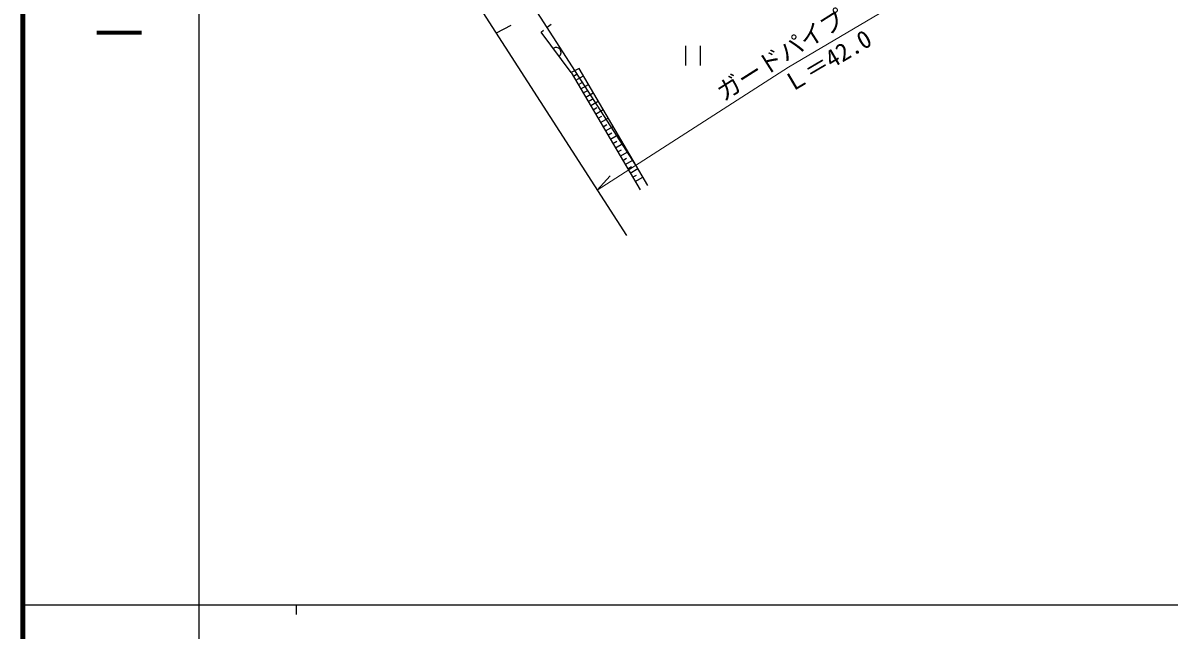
# Model space of a CAD drawing. Units: millimetres at full size, sheet at 1:1000; details may follow other scales. Extents: x 40000 to 680000, y 20000 to 380000.
# Drawn here: x 40000 to 157385, y 202409 to 264594 of the extents above; entities that cross this region are included whole.
import ezdxf
from ezdxf.enums import TextEntityAlignment as Align

# ---------------------------------------------------------------- set-up
doc = ezdxf.new("R2010")
doc.units = ezdxf.units.MM
doc.header["$LTSCALE"] = 1000
for name, color, linetype, lineweight in [('M-BGD', 7, 'Continuous', 25), ('M-BMK-OTRS', 5, 'Continuous', 25), ('M-STR-HTXT', 7, 'Continuous', 13), ('M-TTL', 2, 'Continuous', 140), ('M-TTL-BAND', 7, 'Continuous', 25)]:
    doc.layers.add(name, color=color, linetype=linetype, lineweight=lineweight)
doc.styles.add('@ＭＳ ゴシック', font='')
doc.styles.add('ＭＳ ゴシック', font='')
doc.styles.get('@ＭＳ ゴシック').set_extended_font_data('@MS Gothic')
doc.styles.get('ＭＳ ゴシック').set_extended_font_data('MS Gothic')

msp = doc.modelspace()

# ---------------------------------------------------------------- linework, layer by layer
at = {"layer": 'M-BGD'}
for p, q in [((102781, 250032), (90829, 268608)), ((89980, 264322), (88463, 263560)), ((93702, 264158), (94095, 264467)), ((93064, 263658), (93308, 263850)), ((96166, 259521), (93064, 263658)), ((107862, 262240), (107862, 260240)), ((109362, 262240), (109362, 260240)), ((96166, 259521), (103201, 247493)), ((96385, 259146), (96769, 259370)), ((96385, 259146), (96769, 259370)), ((96638, 258714), (97405, 259163)), ((96890, 258283), (97274, 258507)), ((97143, 257851), (97911, 258300)), ((97395, 257420), (97779, 257644)), ((97647, 256988), (98416, 257438)), ((97900, 256556), (98285, 256781)), ((98152, 256125), (98922, 256575)), ((98405, 255693), (98790, 255918)), ((98657, 255262), (99427, 255712)), ((98910, 254830), (99295, 255055)), ((99162, 254398), (99933, 254849)), ((99414, 253967), (99800, 254192)), ((99667, 253535), (100438, 253986)), ((99919, 253104), (100305, 253329)), ((100172, 252672), (100944, 253124)), ((100424, 252240), (100811, 252466)), ((100676, 251809), (101449, 252261)), ((100929, 251377), (101316, 251603)), ((101181, 250945), (101955, 251398)), ((101434, 250514), (101821, 250740)), ((101686, 250082), (102461, 250535)), ((101939, 249651), (102326, 249877)), ((102191, 249219), (102966, 249672)), ((102443, 248787), (102831, 249014)), ((102696, 248356), (103472, 248810))]:
    msp.add_line(p, q, dxfattribs=at)
msp.add_lwpolyline([(103987, 247930), (96964, 259916), (96166, 259521)], dxfattribs=at)
msp.add_arc((94615, 261589), 500, 306.86707, 126.86707, dxfattribs=at)
at = {"layer": 'M-BMK-OTRS'}
msp.add_line((68376, 294781), (101810, 242816), dxfattribs=at)
at = {"layer": 'M-STR-HTXT'}
for p, q in [((118394, 260077), (137838, 271526)), ((98811, 247477), (118394, 260077)), ((98811, 247477), (100138, 248926))]:
    msp.add_line(p, q, dxfattribs=at)
at = {"layer": 'M-TTL'}
msp.add_line((40000, 380000), (40000, 20000), dxfattribs=at)
at = {"layer": 'M-TTL-BAND'}
for p, q in [((58000, 370000), (58000, 20000)), ((40000, 205000), (579000, 205000)), ((68000, 205000), (68000, 204000))]:
    msp.add_line(p, q, dxfattribs=at)

# ---------------------------------------------------------------- texts
at = {"layer": 'M-STR-HTXT', "style": 'ＭＳ ゴシック'}
for s, rotation, p in [('ガードパイプ', 32.389, (118394, 260077)), ('Ｌ＝42.0', 30.49, (123116, 259417))]:
    msp.add_text(s, height=1833, rotation=rotation, dxfattribs=at).set_placement(p, align=Align.BOTTOM_CENTER)
at = {"layer": 'M-TTL-BAND', "style": '@ＭＳ ゴシック'}
msp.add_text('縮尺千分の一', height=3666, rotation=270, dxfattribs=at).set_placement((49777, 261030), align=Align.MIDDLE_RIGHT)

doc.saveas('drawing.dxf')
